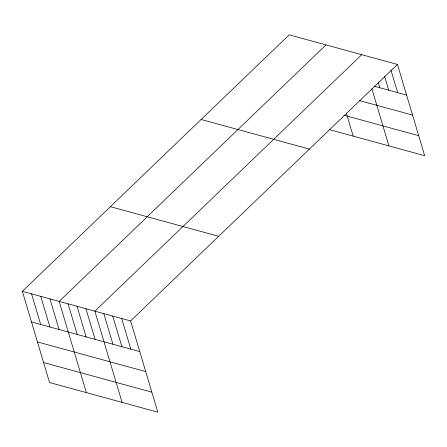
<?xml version="1.0" encoding="UTF-8"?>
<svg xmlns="http://www.w3.org/2000/svg" width="447" height="447" viewBox="0 0 447 447"><rect width="100%" height="100%" fill="white"/><g stroke="black" fill="none" stroke-linecap="round" stroke-linejoin="round"><path stroke-width="0.67" d="M22.35 291.321L130.613 320.94L157.808 412.162L49.544 382.543L22.35 291.321L289.192 34.838L397.456 64.457L424.65 155.679L329.534 129.652M326.003 44.907L59.16 301.395L86.355 392.611M361.729 54.685L94.887 311.168L122.081 402.389M130.613 320.94L397.456 64.457M374.05 86.187L406.586 95.088M359.595 100.592L412.547 115.08M343.95 115.237L418.688 135.681M201.133 119.478L309.397 149.097M110.409 206.682L218.672 236.301M31.48 321.952L139.743 351.571M37.442 341.949L145.705 371.569M43.582 362.551L151.846 392.17M390.907 70.006L397.657 92.641M384.554 76.213L388.722 90.199M378.207 82.427L379.794 87.757M371.854 88.646L388.924 145.901M346.308 113.013L353.197 136.128M121.679 318.499L130.815 349.129M112.75 316.057L121.88 346.682M103.816 313.61L112.951 344.24M85.953 308.726L95.088 339.351M77.024 306.279L86.154 336.909M68.089 303.837L77.219 334.468M49.958 298.875L59.088 329.506M40.755 296.355L49.885 326.986M31.553 293.841L40.683 324.472"/></g></svg>
